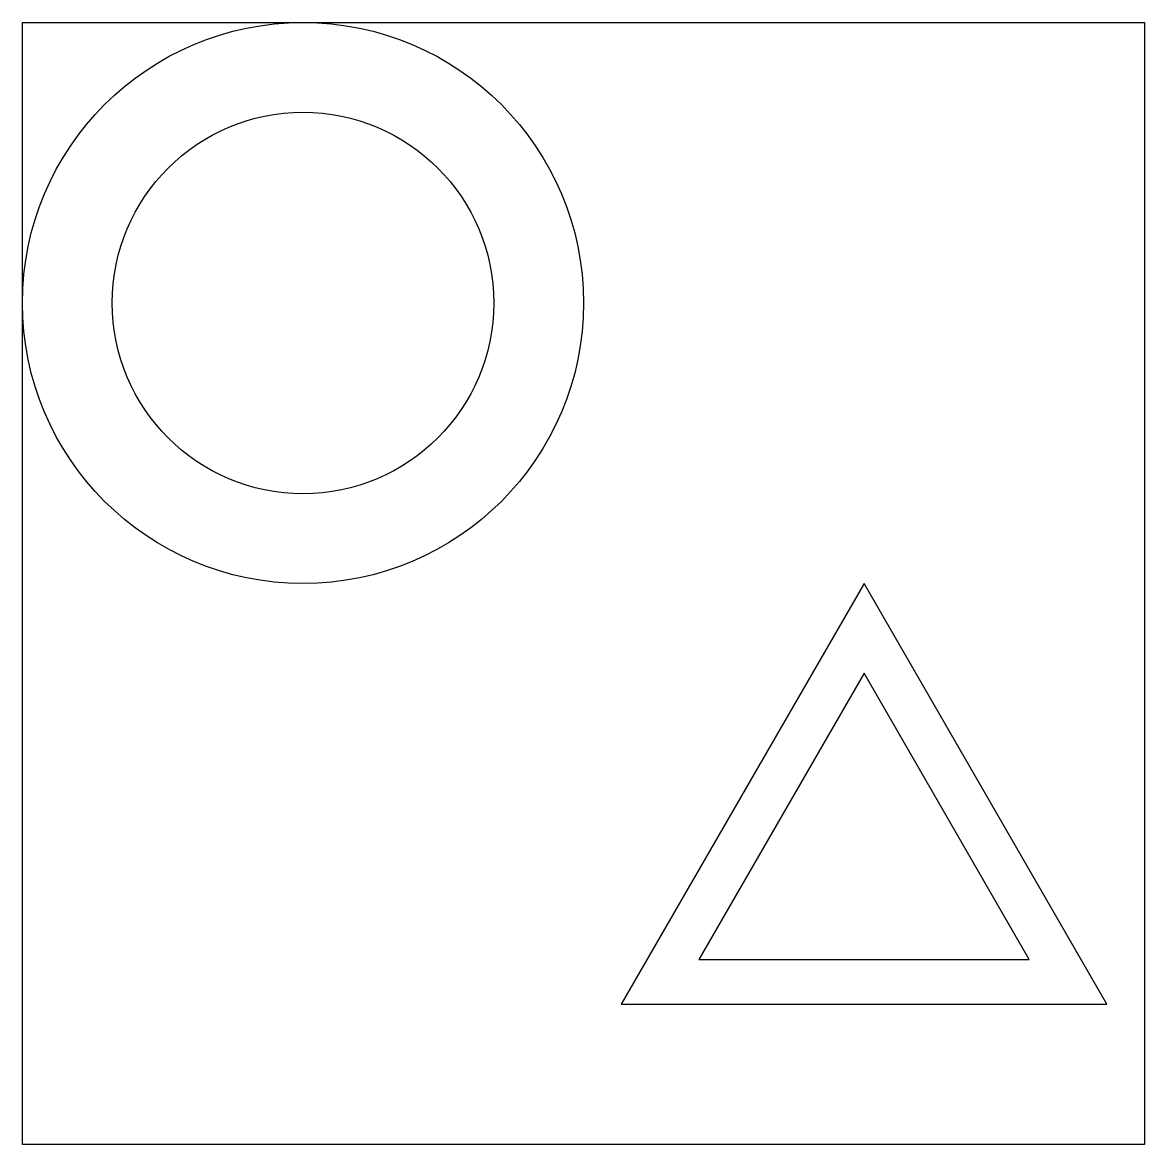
# Model space of a CAD drawing. Header units: millimetres. Extents: x 0 to 2.5, y 0 to 2.5.
import ezdxf

# ---------------------------------------------------------------- set-up
doc = ezdxf.new("R2010")
doc.units = ezdxf.units.MM
for name, color, linetype in [('B-Mask', 5, 'Continuous'), ('B-PDL', 5, 'Continuous'), ('G-Mask', 3, 'Continuous'), ('G-PDL', 3, 'Continuous')]:
    doc.layers.add(name, color=color, linetype=linetype)

# ---------------------------------------------------------------- blocks, each defined once
blk = doc.blocks.new('PDL-BG')
at = {"layer": 'B-PDL'}
blk.add_circle((3.125, 4.375), 0.425, dxfattribs=at)
at = {"layer": 'G-PDL'}
blk.add_lwpolyline([(4.375, 3.55), (4.0069, 2.9125), (4.7431, 2.9125)], close=True, dxfattribs=at)
blk = doc.blocks.new('Mask-BG')
at = {"layer": 'B-Mask'}
blk.add_circle((3.125, 4.375), 0.625, dxfattribs=at)
at = {"layer": 'G-Mask'}
blk.add_lwpolyline([(4.375, 3.75), (3.8337, 2.8125), (4.9163, 2.8125)], close=True, dxfattribs=at)

msp = doc.modelspace()

# ---------------------------------------------------------------- linework, layer by layer
msp.add_lwpolyline([(0, 2.5), (2.5, 2.5), (2.5, 0), (0, 0)], close=True)

# ---------------------------------------------------------------- block references
for name in ['Mask-BG', 'PDL-BG']:
    msp.add_blockref(name, (-2.5, -2.5))

doc.saveas('drawing.dxf')
